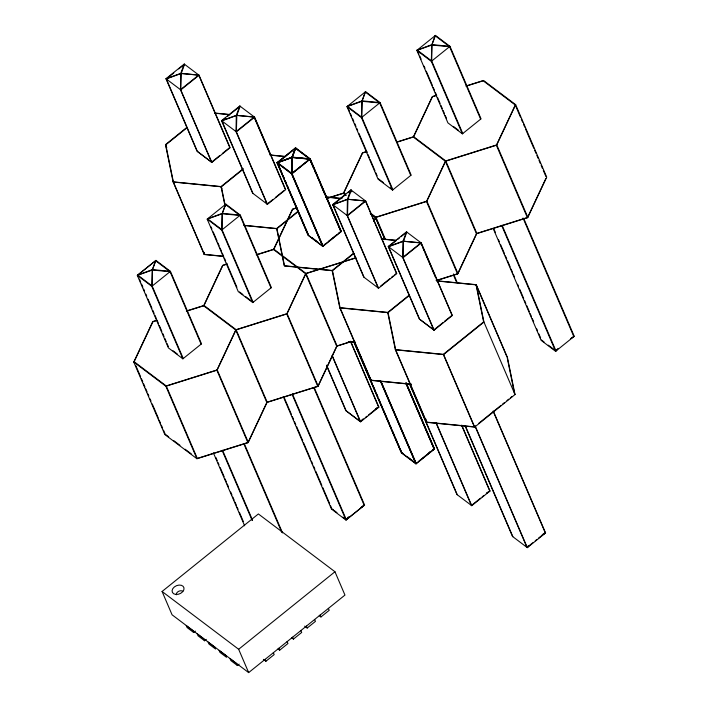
<?xml version="1.0" encoding="UTF-8"?>
<svg xmlns="http://www.w3.org/2000/svg" width="708" height="708" viewBox="0 0 708 708"><rect width="100%" height="100%" fill="white"/><g stroke="black" fill="none" stroke-linecap="round" stroke-linejoin="round"><path stroke-width="1.06" d="M219.825 155.512L211.524 162.176L180.46 89.695L180.726 73.42L184.23 64.056L199.054 75.243L230.118 147.724L211.86 162.389L197.382 151.423L166.318 78.942L173.787 72.942M272.899 199.452L267.093 204.125L236.029 131.635L236.295 115.36L239.8 105.996L254.623 117.183L285.687 189.664L267.429 204.329L252.614 193.16L221.551 120.67L239.8 105.996M323.016 246.012L291.953 173.522L292.218 157.114L295.723 147.91L310.219 158.866L341.283 231.348L322.627 246.322L308.13 235.366L277.067 162.884L295.723 147.91M390.338 187.824L392.896 189.762L361.832 117.271L362.098 100.855L365.594 91.651L380.09 102.607L411.153 175.097L392.524 190.098L378.045 179.133L346.973 106.642L365.594 91.651M462.775 133.511L431.712 61.021L431.969 44.604L435.473 35.4L449.969 46.356L481.033 118.838L462.395 133.847L447.916 122.882L416.853 50.392L435.473 35.4M181.54 357.221L183.239 358.505L152.176 286.023L152.441 269.598L155.955 260.394L170.433 271.359L201.497 343.84L182.876 358.832L168.389 347.876L137.317 275.394L155.574 260.73L170.07 271.686L201.134 344.168M253.119 302.254L222.055 229.773L222.321 213.347L225.834 204.143L240.313 215.108L271.376 287.59L252.756 302.582L238.269 291.625L207.196 219.144L225.834 204.143M322.662 246.065L291.599 173.584L291.864 157.3L295.378 147.937L310.157 159.141L341.221 231.631L322.972 246.304L308.192 235.091L277.129 162.61L295.378 147.937M378.214 288.023L347.141 215.533L347.416 199.258L350.92 189.903L365.735 201.081L396.799 273.562L378.559 288.236L363.735 277.058L332.663 204.568L350.92 189.903L351.788 191.912M442.907 322.627L433.783 329.963L402.71 257.482L402.985 241.207L406.489 231.843L421.304 243.021L452.368 315.502L434.119 330.176L419.64 319.211L388.577 246.729L396.046 240.729M155.574 260.73L152.264 270.04L151.813 286.351L182.876 358.832M295.687 148.167L292.369 157.344L291.908 173.814L322.972 246.304M355.584 258.039L305.608 273.731L336.698 346.23L317.812 386.453L266.819 402.48L247.933 442.704L196.939 458.731L164.831 434.535L133.768 362.054L152.654 321.83L156.813 320.52M186.992 311.033L203.647 305.803L222.533 265.58L226.693 264.27M186.346 311.016L204.028 305.458L222.923 265.226L227.091 263.916M133.768 362.054L165.876 386.249L216.869 370.222L235.755 329.999L286.749 313.963L305.635 273.739L273.5 249.535L292.404 209.32L296.564 208.019M256.216 254.765L273.908 249.207L292.793 209.01L296.962 207.701M157.211 320.166L153.052 321.476L134.148 361.708L166.238 385.922L217.214 369.903L236.109 329.671L287.094 313.653L305.989 273.421L355.974 257.721M166.238 385.922L197.302 458.412L248.278 442.394L267.181 402.162L318.158 386.143L337.061 345.911L350.602 341.645M373.682 221.427L375.523 217.506L370.319 213.577M396.657 142.273L413.304 137.042L432.207 96.81L436.367 95.509M374.072 221.108L375.921 217.188L426.889 201.143L445.774 160.92L496.768 144.892L515.654 104.669L483.546 80.473L465.855 86.031M397.011 141.963L413.667 136.724L432.553 96.5L436.712 95.191M370.311 213.586L375.514 217.515L426.49 201.497L445.385 161.265L496.37 145.246L515.265 105.014L483.183 80.792L466.537 86.022M436.748 280.518L457.563 273.978L476.457 233.746L527.433 217.728L545.877 178.478M436.101 280.501L457.961 273.624L476.838 233.401L527.832 217.374L546.718 177.15L515.654 104.669M362.655 419.189L360.629 421.791L346.15 410.817L326.6 365.204M528.672 545.903L527.327 547.638L512.504 536.452L465.138 425.951M348.371 516.982L345.955 520.035L331.468 509.079L283.235 396.551M556.807 349.77L555.603 351.301L541.124 340.336L493.326 228.817M348.354 517.141L346.318 519.707L342.911 517.132M558.01 348.398L555.975 350.964L502.096 225.259M474.838 425.765L526.982 547.417L528.195 545.912M223.772 256.269L204.152 254.34L173.088 181.85L165.468 144.636L186.912 127.352M187.257 127.564L165.796 144.839L173.407 182.053L204.47 254.535L223.002 256.367M243.34 168.601L221.038 186.576L173.088 181.85M173.407 182.053L221.365 186.788L242.826 169.513M298.077 211.214L276.607 228.525L243.915 225.303M244.233 225.498L276.934 228.728L298.395 211.453M353.602 253.199L332.149 270.483L284.227 265.739L276.633 228.498M353.938 253.411L332.468 270.713L284.545 265.969L276.943 228.737M332.141 270.474L339.751 307.679L387.71 312.414L409.171 295.139M332.495 270.695L340.114 307.909L388.064 312.635L409.507 295.351M387.71 312.414L395.321 349.619L443.279 354.354L483.626 321.883L476.015 284.669L436.774 280.793M388.064 312.635L395.684 349.849L443.633 354.575L483.953 322.087L476.334 284.864L437.101 281.005M162.079 591.481L258.376 513.955L334.964 571.754L344.955 595.074L248.658 672.6L172.071 614.801L162.079 591.481L238.658 649.28L248.658 672.6M193.656 632.501L192.833 630.58L186.275 625.624L187.098 627.545L193.656 632.501L195.381 631.12M204.603 640.758L203.771 638.837L197.213 633.881L198.036 635.802L204.603 640.758L206.32 639.377M478.643 423.384L500.954 405.419M502.671 404.038L504.388 402.657M506.963 400.586L508.68 399.197M510.397 397.816L512.114 396.436M395.684 349.849L426.756 422.34L474.696 427.066L515.017 394.568L507.397 357.354L476.334 284.864M238.658 649.28L334.964 571.754M237.419 665.529L236.596 663.608L230.029 658.652L230.861 660.582L237.419 665.529L239.145 664.148M263.385 659.352L265.916 661.254L274.164 654.608L273.341 652.688M277.987 648.909L279.669 650.183L287.926 643.537L287.103 641.607M291.74 637.837L293.431 639.103L301.679 632.456L300.856 630.536M304.661 626.129L307.184 628.031L315.441 621.385L314.618 619.465M319.255 615.686L320.945 616.96L329.193 610.314L328.37 608.384M184.23 64.056L165.982 78.73L197.045 151.211L211.524 162.176M178.761 68.942L184.576 64.269L181.257 73.446L180.797 89.907L211.86 162.389M180.46 89.695L198.709 75.021L229.339 146.503M252.951 193.364L221.887 120.882L225.206 118.218M227.693 116.218L229.357 114.882M231.012 113.546L240.145 106.218L236.826 115.386L236.366 131.847L267.429 204.329M236.029 131.635L254.278 116.962L236.295 115.36L221.551 120.67L236.366 131.847L254.623 117.183L236.826 115.386L221.887 120.882M222.312 153.512L229.773 147.503M152.176 286.023L137.697 275.058L155.955 260.394M284.342 178.947L277.439 162.84L292.369 150.839M291.599 173.584L309.847 158.911L340.911 231.392M275.394 197.452L283.687 190.779M364.071 277.271L333.008 204.789L345.451 194.78M347.938 192.78L351.256 190.116L347.947 199.284L347.486 215.754L378.559 288.236M347.141 215.533L365.399 200.868L396.471 273.35L394.807 274.686M324.326 244.729L325.981 243.402M328.468 241.401L336.76 234.729M338.424 233.392L340.079 232.056M406.489 231.843L388.232 246.508L419.304 318.998L433.783 329.963M397.701 239.393L399.356 238.056M401.02 236.72L406.826 232.056L403.516 241.233L403.056 257.694L434.119 330.176M402.71 257.482L420.968 242.809L452.04 315.299L444.571 321.299M380.7 286.023L389.825 278.686M391.489 277.35L393.144 276.023M326.698 366.009L345.814 410.613L360.301 421.579L363.611 418.906M365.275 417.578L366.93 416.242M368.594 414.906L377.718 407.569M350.646 341.229L378.886 407.118L360.629 421.791L332.388 355.894M419.18 460.855L430.791 451.518M523.832 218.701L574.232 336.3L555.603 351.301L501.724 225.595M314.175 387.444L364.576 505.043L346.318 519.707L292.439 394.002M353.54 341.309L401.339 452.828L415.826 463.784L434.482 448.801L406.242 382.913M313.812 387.772L364.213 505.37L345.955 520.035L292.077 394.329M401.401 452.545L416.18 463.758L434.42 449.084L406.18 383.187M472.245 504.804L480.537 498.14M482.201 496.804L483.856 495.476M486.352 493.476L489.67 490.803M409.569 384.01L456.934 494.511L471.758 505.689L490.007 491.016L461.758 425.119M526.982 547.417L532.788 542.753M535.275 540.753L536.938 539.416M538.602 538.08L545.24 532.752L493.095 411.1M493.432 411.304L545.576 532.956L527.327 547.638L475.183 425.977M375.868 408.631L377.647 407.481M570.63 338.61L574.232 336.3M542.558 534.478L544.346 533.328M432.685 449.961L434.482 448.801M361.876 506.778L364.576 505.043M572.064 337.769L573.852 336.636L523.017 218.02M432.305 450.261L434.093 449.12L405.852 383.223M429.013 452.518L430.818 451.377M432.623 450.226L434.42 449.084M360.629 507.654L364.213 505.37M486.396 493.308L490.007 491.016M541.965 535.257L545.576 532.956M375.275 409.41L378.886 407.118M418.941 54.091L417.216 50.064L431.969 44.604L449.969 46.356L431.331 61.357L462.395 133.847M282.209 173.646L277.456 162.566L292.218 157.114L310.219 158.866L291.554 173.841L322.627 246.322M137.697 275.058L152.441 269.598L170.433 271.359L151.813 286.351L137.317 275.394L152.264 270.04L170.07 271.686M166.318 78.942L181.257 73.446L199.054 75.243L180.797 89.907L165.982 78.73L180.726 73.42L198.709 75.021M277.439 162.84L292.369 157.344L310.157 159.141L291.908 173.814L277.129 162.61L291.864 157.3L309.847 158.911M333.008 204.789L347.947 199.284L365.735 201.081L347.486 215.754L332.663 204.568L347.416 199.258L365.399 200.868M388.577 246.729L403.516 241.233L421.304 243.021L403.056 257.694L388.232 246.508L402.985 241.207L420.968 242.809M366.832 151.441L362.673 152.751L343.787 192.974L345.548 194.302M366.487 151.76L362.328 153.061L343.424 193.302L326.76 198.541M256.871 254.783L273.527 249.552M327.149 198.222L343.805 192.992M336.681 346.212L351.256 341.637M309.821 159.185L292.023 157.539L277.067 162.884L291.554 173.841L292.023 157.539L295.333 148.229L309.821 159.185L340.893 231.666M271.014 287.917L239.941 215.436L222.144 213.789L207.196 219.144L221.692 230.1L252.756 302.582M449.589 46.693L431.791 45.047L416.853 50.392L431.331 61.357L431.791 45.047L435.11 35.727L449.589 46.693L480.652 119.174M410.773 175.434L379.709 102.943L361.921 101.297L346.973 106.642L361.452 117.608L392.524 190.098M214.506 113.006L229.764 114.501M214.86 113.227L230.118 114.731M270.075 154.946L285.333 156.45M270.429 155.167L285.687 156.672M325.662 196.868L342.008 198.488M325.981 197.107L341.229 198.612M381.205 238.853L396.462 240.357M381.532 239.056L395.701 240.454M349.062 341.566L355.593 342.212M348.283 341.69L354.823 342.336M339.751 307.679L370.824 380.169L411.153 384.143M411.498 384.364L371.187 380.391L340.114 307.909M395.321 349.619L426.393 422.11L474.351 426.844L443.279 354.354M331.468 509.079L333.495 509.592M413.667 136.724L445.774 160.92L476.838 233.401M413.304 137.042L445.385 161.265M370.691 213.25L375.921 217.188L385.409 239.339M273.89 249.216L305.989 273.421L337.061 345.911M204.028 305.458L236.109 329.671L267.181 402.162M203.647 305.803L235.755 329.999M168.69 436.809L165.221 434.199L163.495 430.172M173.894 440.739L179.956 445.323M185.16 449.244L191.231 453.828M417.216 50.064L431.712 61.021M453.394 126.422L458.51 130.29M379.709 102.943L365.231 91.978L361.921 101.297L361.452 117.608L380.09 102.607L362.098 100.855L347.336 106.315L361.832 117.271M378.408 178.805L383.524 182.673M541.487 340.008L544.045 341.937M548.302 345.159L555.125 350.318M277.456 162.566L291.953 173.522M311.936 237.631L317.901 242.145M239.941 215.436L225.454 204.479L222.144 213.789L221.692 230.1L240.313 215.108L222.321 213.347L207.577 218.807L222.055 229.773M239.49 291.935L242.897 294.519M245.455 296.448L252.269 301.608M401.728 452.509L403.436 453.801M406.843 456.377L412.808 460.89M173.026 350.77L177.283 353.991M334.397 510.68L336.955 512.619M515.698 106.014L520.442 117.094M521.309 119.103L522.601 122.121M523.469 124.139L524.761 127.157M525.619 129.175L533.823 148.299M534.682 150.317L535.983 153.335M536.841 155.344L538.133 158.371M539 160.38L540.293 163.398M541.16 165.415L542.452 168.433M543.31 170.451L545.903 176.487M496.768 144.892L527.832 217.374M496.37 145.246L527.433 217.728M419.809 56.109L421.101 59.127M424.119 66.171L424.986 68.189M426.278 71.207L432.322 85.305M433.181 87.314L434.473 90.332M435.34 92.35L436.632 95.368M437.5 97.385L440.084 103.421M440.951 105.439L442.243 108.457M443.111 110.475L444.403 113.492M445.261 115.501L446.562 118.528M494.122 229.507L495.432 232.543M498.467 239.64L499.335 241.667M500.645 244.711L504.556 253.836M505.424 255.862L506.724 258.907M507.592 260.933L510.202 267.013M511.07 269.04L512.371 272.084M513.247 274.111L514.548 277.155M517.583 284.244L518.46 286.28M519.76 289.315L523.672 298.44M524.54 300.466L525.84 303.511M526.717 305.537L529.318 311.617M530.186 313.644L531.496 316.688M532.363 318.715L533.664 321.759M536.708 328.857L537.576 330.884M538.876 333.919L540.62 337.981M445.819 162.265L476.457 233.746M476.015 284.669L507.078 357.151M483.953 322.087L515.017 394.568M426.889 201.143L457.961 273.624M426.49 201.497L457.563 273.978M453.518 273.934L457.43 283.058M453.571 275.288L456.616 282.386M420.764 242.924L422.056 245.941M422.915 247.959L424.216 250.977M425.074 252.995L435.429 277.155M436.296 279.164L437.155 281.182M348.203 108.333L349.495 111.351M350.363 113.368L351.655 116.386M352.513 118.395L353.814 121.422M354.673 123.431L355.965 126.458M356.832 128.467L357.699 130.484M358.991 133.502L367.186 152.627M368.054 154.645L369.346 157.663M370.204 159.672L374.957 170.752M375.815 172.761L377.116 175.788M443.633 354.575L474.696 427.066M465.483 426.163L512.849 536.664M375.523 217.506L385.019 239.649M375.514 217.515L384.577 238.658M461.864 425.924L489.237 489.794M436.128 422.561L471.758 505.689M436.216 423.357L471.413 505.477M409.914 384.223L457.28 494.724M405.87 382.948L434.11 448.845M309.661 159.043L313.547 168.097M314.839 171.124L315.706 173.133M320.883 185.213L322.175 188.231M323.043 190.248L324.335 193.266M381.028 381.346L416.216 463.466M380.984 381.639L416.18 463.758M381.108 382.417L415.861 463.519M380.196 380.647L415.826 463.784M283.067 175.655L284.359 178.673M285.227 180.69L286.519 183.708M287.386 185.726L288.678 188.744M289.545 190.762L290.838 193.78M291.696 195.789L302.05 219.949M302.918 221.967L304.21 224.985M305.077 227.002L308.529 235.056M354.805 343.017L356.54 347.079M357.407 349.106L358.708 352.142M359.584 354.168L360.885 357.213M361.753 359.239L363.054 362.284M363.93 364.31L370.01 378.506M370.877 380.532L372.178 383.568M373.054 385.603L375.656 391.683M376.523 393.71L377.833 396.754M378.7 398.781L380.001 401.817M380.869 403.843L382.178 406.888M383.046 408.914L389.126 423.11M389.993 425.136L391.303 428.181M392.17 430.207L394.772 436.287M395.648 438.314L396.949 441.358M397.816 443.385L399.117 446.429M399.993 448.456L401.294 451.492M285.209 180.965L308.511 235.33M353.911 341.265L358.69 352.416M359.567 354.442L377.815 397.02M378.683 399.055L396.931 441.633M397.799 443.659L401.71 452.784M354.035 342.044L400.967 451.536M254.712 117.971L285.342 189.452M350.734 342.026L378.541 406.905M254.526 118.103L270.491 155.353M332.052 355.681L360.301 421.579M287.094 313.653L318.158 386.143M286.749 313.963L317.812 386.453M221.896 188.594L221.038 186.576L224.958 205.718M211.028 226.861L211.887 228.87M213.188 231.897L217.064 240.95M217.931 242.968L219.223 245.986M220.091 248.004L221.383 251.021M222.241 253.03L223.542 256.057M224.401 258.066L225.693 261.093M226.56 263.102L236.915 287.262M284.483 398.241L291.43 414.463M292.307 416.49L293.608 419.534M294.475 421.561L295.776 424.605M296.652 426.632L302.732 440.819M303.599 442.854L310.555 459.067M311.423 461.094L312.724 464.138M313.591 466.165L314.901 469.209M315.768 471.236L321.848 485.431M322.715 487.458L329.671 503.68M330.539 505.707L331.84 508.742M165.468 144.636L166.761 147.653M236.189 330.999L266.819 402.48M217.214 369.903L248.278 442.394M216.869 370.222L247.933 442.704M320.113 615.031L320.945 616.96M244.295 443.695L282.536 532.912M243.933 444.022L281.731 532.221M306.36 626.102L307.184 628.031M222.569 450.253L252.544 520.203M222.197 450.58L252.181 520.53M139.423 279.085L140.715 282.103M141.582 284.12L142.874 287.138M143.742 289.156L144.6 291.165M145.892 294.183L146.76 296.201M148.052 299.219L151.937 308.281M152.795 310.29L154.096 313.317M154.955 315.326L156.247 318.343M157.114 320.361L158.406 323.379M159.273 325.397L161.858 331.433M162.725 333.45L164.017 336.468M164.884 338.486L166.176 341.504M167.035 343.513L168.336 346.539M215.905 457.536L217.214 460.581M218.082 462.607L218.949 464.634M220.25 467.678L224.162 476.803M225.029 478.829L226.339 481.865M227.206 483.891L228.507 486.936M230.684 492.007L231.985 495.042M232.852 497.078L234.153 500.114M235.029 502.14L236.33 505.185M237.198 507.211L238.065 509.238M239.375 512.282L243.278 521.407M292.599 637.182L293.431 639.103M213.356 452.801L244.641 525.796M278.846 648.254L279.669 650.183M165.876 386.249L196.939 458.731M265.084 659.334L265.916 661.254M135.874 365.735L140.626 376.806M141.485 378.824L142.777 381.842M143.644 383.86L144.936 386.878M145.804 388.896L147.096 391.913M147.963 393.922L148.822 395.94M150.114 398.958L150.981 400.976M152.273 403.994L158.318 418.083M159.176 420.101L160.468 423.119M161.336 425.136L162.628 428.154M426.313 420.207L426.756 422.34M203.718 252.207L204.152 254.34M507.3 358.221L514.689 394.365M425.738 418.915L426.393 422.11M370.39 378.037L370.824 380.169M221.365 186.788L225.277 205.922M204.037 252.411L204.47 254.535M176.354 594.8A3.823 2.682 -23.2 0 1 178.522 591.392A3.823 2.682 -23.2 0 1 182.859 591.339M346.017 195.266L343.415 193.311L346.026 195.258M214.719 647.094L208.152 642.138L208.975 644.059L215.542 649.015L214.719 647.094M225.657 655.351L219.091 650.395L219.914 652.325L226.48 657.272L225.657 655.351M175.867 594.446A6.248 4.372 -23.2 0 0 183.992 587.905A6.248 4.372 -23.2 0 0 174.327 586.95A6.248 4.372 -23.2 0 0 175.867 594.446"/></g></svg>
